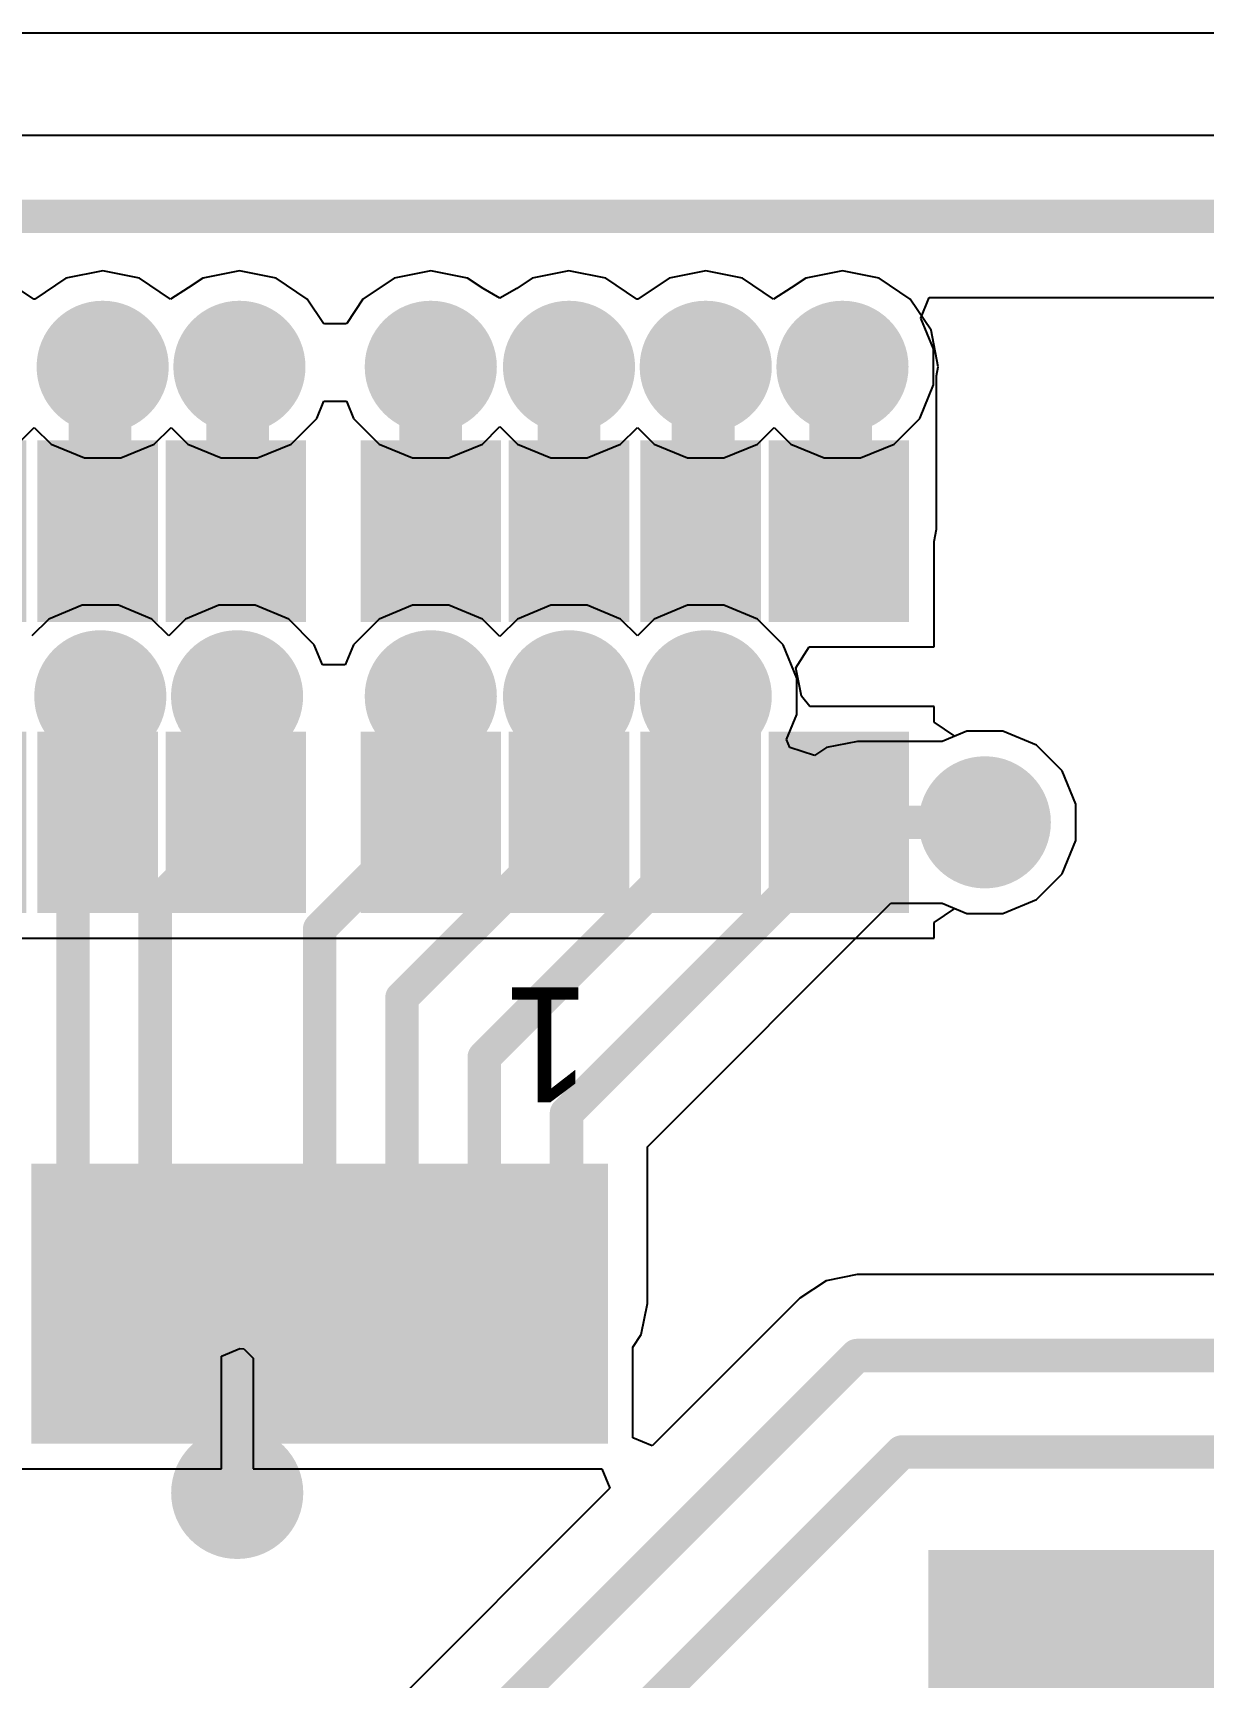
# Model space of a CAD drawing. Header units: millimetres. Extents: x 0 to 172, y 0 to 138.
# Drawn here: x 98.41 to 105.52, y 51.85 to 61.85 of the extents above; entities that cross this region are included whole.
import ezdxf

# ---------------------------------------------------------------- set-up
doc = ezdxf.new("R2010")
doc.units = ezdxf.units.MM
for name, color, linetype in [('BottomLayer', 5, 'Continuous'), ('BottomPaste', 16, 'Continuous'), ('BottomSolder', 6, 'Continuous'), ('TopLayer', 1, 'Continuous'), ('TopOverlay', 2, 'Continuous'), ('TopPaste', 8, 'Continuous'), ('TopSolder', 216, 'Continuous'), ('ViaHoleLayer', 16, 'Continuous')]:
    doc.layers.add(name, color=color, linetype=linetype)

# ---------------------------------------------------------------- blocks, each defined once
blk = doc.blocks.new('MM70_314B1_2_R300_33')
at = {"layer": 'TopLayer'}
for points in [[(-1.65000051, 2.50000008), (1.65000051, 2.50000008), (1.65000051, -2.50000008), (-1.65000051, -2.50000008)], [(3.80000002, -3.34999965), (4.099999420000001, -3.34999965), (4.099999420000001, -4.84999919), (3.80000002, -4.84999919)], [(4.29999902, -3.34999965), (4.599998419999999, -3.34999965), (4.599998419999999, -4.84999919), (4.29999902, -4.84999919)], [(4.800000559999999, -3.34999965), (5.09999996, -3.34999965), (5.09999996, -4.84999919), (4.800000559999999, -4.84999919)], [(5.29999956, -3.34999965), (5.59999896, -3.34999965), (5.59999896, -4.84999919), (5.29999956, -4.84999919)], [(5.8000011, -3.34999965), (6.100000499999999, -3.34999965), (6.100000499999999, -4.84999919), (5.8000011, -4.84999919)], [(6.300000099999999, -3.34999965), (6.599999499999999, -3.34999965), (6.599999499999999, -4.84999919), (6.300000099999999, -4.84999919)], [(6.7999991, -3.34999965), (7.099998499999999, -3.34999965), (7.099998499999999, -4.84999919), (6.7999991, -4.84999919)]]:
    blk.add_hatch(color=1, dxfattribs=at).paths.add_polyline_path(points)
at = {"layer": 'TopPaste'}
for points in [[(-1.65000051, 2.50000008), (1.65000051, 2.50000008), (1.65000051, -2.50000008), (-1.65000051, -2.50000008)], [(3.80000002, -3.34999965), (4.099999420000001, -3.34999965), (4.099999420000001, -4.84999919), (3.80000002, -4.84999919)], [(4.29999902, -3.34999965), (4.599998419999999, -3.34999965), (4.599998419999999, -4.84999919), (4.29999902, -4.84999919)], [(4.800000559999999, -3.34999965), (5.09999996, -3.34999965), (5.09999996, -4.84999919), (4.800000559999999, -4.84999919)], [(5.29999956, -3.34999965), (5.59999896, -3.34999965), (5.59999896, -4.84999919), (5.29999956, -4.84999919)], [(5.8000011, -3.34999965), (6.100000499999999, -3.34999965), (6.100000499999999, -4.84999919), (5.8000011, -4.84999919)], [(6.300000099999999, -3.34999965), (6.599999499999999, -3.34999965), (6.599999499999999, -4.84999919), (6.300000099999999, -4.84999919)], [(6.7999991, -3.34999965), (7.099998499999999, -3.34999965), (7.099998499999999, -4.84999919), (6.7999991, -4.84999919)]]:
    blk.add_hatch(color=8, dxfattribs=at).paths.add_polyline_path(points)
at = {"layer": 'TopSolder'}
for points in [[(-1.75160051, 2.60160008), (1.75160051, 2.60160008), (1.75160051, -2.60160008), (-1.75160051, -2.60160008)], [(3.69840002, -3.24839965), (4.201599419999999, -3.24839965), (4.201599419999999, -4.95159919), (3.69840002, -4.95159919)], [(4.19839902, -3.24839965), (4.70159842, -3.24839965), (4.70159842, -4.95159919), (4.19839902, -4.95159919)], [(4.698400560000001, -3.24839965), (5.20159996, -3.24839965), (5.20159996, -4.95159919), (4.698400560000001, -4.95159919)], [(5.198399559999999, -3.24839965), (5.701598959999999, -3.24839965), (5.701598959999999, -4.95159919), (5.198399559999999, -4.95159919)], [(5.6984011, -3.24839965), (6.2016005, -3.24839965), (6.2016005, -4.95159919), (5.6984011, -4.95159919)], [(6.1984001, -3.24839965), (6.701599499999999, -3.24839965), (6.701599499999999, -4.95159919), (6.1984001, -4.95159919)], [(6.6983991, -3.24839965), (7.201598499999999, -3.24839965), (7.201598499999999, -4.95159919), (6.6983991, -4.95159919)]]:
    blk.add_hatch(color=216, dxfattribs=at).paths.add_polyline_path(points)
at = {"layer": 'TopOverlay'}
blk.add_text('1', height=0.7000011399999999, dxfattribs=at).set_placement((3.8067996, -6.02299532))
blk = doc.blocks.new('YC164_JR_0722RL_B_131')
at = {"layer": 'BottomLayer'}
for points in [[(-0.45000037, 2.80500074), (0.45000037, 2.80500074), (0.45000037, 2.1549995), (-0.45000037, 2.1549995)], [(2.21999937, 2.1549995), (1.31999863, 2.1549995), (1.31999863, 2.80500074), (2.21999937, 2.80500074)], [(-0.45000037, 1.90499873), (0.45000037, 1.90499873), (0.45000037, 1.37499979), (-0.45000037, 1.37499979)], [(2.21999937, 1.37499979), (1.31999863, 1.37499979), (1.31999863, 1.90499873), (2.21999937, 1.90499873)], [(-0.45000037, 1.10500033), (0.45000037, 1.10500033), (0.45000037, 0.57500139), (-0.45000037, 0.57500139)], [(2.21999937, 0.57500139), (1.31999863, 0.57500139), (1.31999863, 1.10500033), (2.21999937, 1.10500033)], [(-0.45000037, 0.32500062), (0.45000037, 0.32500062), (0.45000037, -0.32500062), (-0.45000037, -0.32500062)], [(2.21999937, -0.32500062), (1.31999863, -0.32500062), (1.31999863, 0.32500062), (2.21999937, 0.32500062)]]:
    blk.add_hatch(color=5, dxfattribs=at).paths.add_polyline_path(points)
at = {"layer": 'BottomPaste'}
for points in [[(-0.45000037, 2.80500074), (0.45000037, 2.80500074), (0.45000037, 2.1549995), (-0.45000037, 2.1549995)], [(2.21999937, 2.1549995), (1.31999863, 2.1549995), (1.31999863, 2.80500074), (2.21999937, 2.80500074)], [(-0.45000037, 1.90499873), (0.45000037, 1.90499873), (0.45000037, 1.37499979), (-0.45000037, 1.37499979)], [(2.21999937, 1.37499979), (1.31999863, 1.37499979), (1.31999863, 1.90499873), (2.21999937, 1.90499873)], [(-0.45000037, 1.10500033), (0.45000037, 1.10500033), (0.45000037, 0.57500139), (-0.45000037, 0.57500139)], [(2.21999937, 0.57500139), (1.31999863, 0.57500139), (1.31999863, 1.10500033), (2.21999937, 1.10500033)], [(-0.45000037, 0.32500062), (0.45000037, 0.32500062), (0.45000037, -0.32500062), (-0.45000037, -0.32500062)], [(2.21999937, -0.32500062), (1.31999863, -0.32500062), (1.31999863, 0.32500062), (2.21999937, 0.32500062)]]:
    blk.add_hatch(color=16, dxfattribs=at).paths.add_polyline_path(points)
at = {"layer": 'BottomSolder'}
for points in [[(-0.55160037, 2.90660074), (0.55160037, 2.90660074), (0.55160037, 2.0533995), (-0.55160037, 2.0533995)], [(2.32159937, 2.0533995), (1.21839863, 2.0533995), (1.21839863, 2.90660074), (2.32159937, 2.90660074)], [(-0.55160037, 2.00659873), (0.55160037, 2.00659873), (0.55160037, 1.27339979), (-0.55160037, 1.27339979)], [(2.32159937, 1.27339979), (1.21839863, 1.27339979), (1.21839863, 2.00659873), (2.32159937, 2.00659873)], [(-0.55160037, 1.20660033), (0.55160037, 1.20660033), (0.55160037, 0.47340139), (-0.55160037, 0.47340139)], [(2.32159937, 0.4734013899999999), (1.21839863, 0.4734013900000001), (1.21839863, 1.20660033), (2.32159937, 1.20660033)], [(-0.55160037, 0.4266006199999999), (0.55160037, 0.4266006199999999), (0.55160037, -0.4266006199999999), (-0.55160037, -0.4266006199999999)], [(2.32159937, -0.42660062), (1.21839863, -0.4266006199999999), (1.21839863, 0.42660062), (2.32159937, 0.4266006199999999)]]:
    blk.add_hatch(color=6, dxfattribs=at).paths.add_polyline_path(points)
blk = doc.blocks.new('YC164_JR_0722RL_B_132')
at = {"layer": 'BottomLayer'}
for points in [[(-0.45000037, 2.80500074), (0.45000037, 2.80500074), (0.45000037, 2.1549995), (-0.45000037, 2.1549995)], [(2.21999937, 2.1549995), (1.31999863, 2.1549995), (1.31999863, 2.80500074), (2.21999937, 2.80500074)], [(-0.45000037, 1.90499873), (0.45000037, 1.90499873), (0.45000037, 1.37499979), (-0.45000037, 1.37499979)], [(2.21999937, 1.37499979), (1.31999863, 1.37499979), (1.31999863, 1.90499873), (2.21999937, 1.90499873)], [(-0.45000037, 1.10500033), (0.45000037, 1.10500033), (0.45000037, 0.57500139), (-0.45000037, 0.57500139)], [(2.21999937, 0.57500139), (1.31999863, 0.57500139), (1.31999863, 1.10500033), (2.21999937, 1.10500033)], [(-0.45000037, 0.32500062), (0.45000037, 0.32500062), (0.45000037, -0.32500062), (-0.45000037, -0.32500062)], [(2.21999937, -0.32500062), (1.31999863, -0.32500062), (1.31999863, 0.32500062), (2.21999937, 0.32500062)]]:
    blk.add_hatch(color=5, dxfattribs=at).paths.add_polyline_path(points)
at = {"layer": 'BottomPaste'}
for points in [[(-0.45000037, 2.80500074), (0.45000037, 2.80500074), (0.45000037, 2.1549995), (-0.45000037, 2.1549995)], [(2.21999937, 2.1549995), (1.31999863, 2.1549995), (1.31999863, 2.80500074), (2.21999937, 2.80500074)], [(-0.45000037, 1.90499873), (0.45000037, 1.90499873), (0.45000037, 1.37499979), (-0.45000037, 1.37499979)], [(2.21999937, 1.37499979), (1.31999863, 1.37499979), (1.31999863, 1.90499873), (2.21999937, 1.90499873)], [(-0.45000037, 1.10500033), (0.45000037, 1.10500033), (0.45000037, 0.57500139), (-0.45000037, 0.57500139)], [(2.21999937, 0.57500139), (1.31999863, 0.57500139), (1.31999863, 1.10500033), (2.21999937, 1.10500033)], [(-0.45000037, 0.32500062), (0.45000037, 0.32500062), (0.45000037, -0.32500062), (-0.45000037, -0.32500062)], [(2.21999937, -0.32500062), (1.31999863, -0.32500062), (1.31999863, 0.32500062), (2.21999937, 0.32500062)]]:
    blk.add_hatch(color=16, dxfattribs=at).paths.add_polyline_path(points)
at = {"layer": 'BottomSolder'}
for points in [[(-0.55160037, 2.90660074), (0.55160037, 2.90660074), (0.55160037, 2.0533995), (-0.55160037, 2.0533995)], [(2.32159937, 2.0533995), (1.21839863, 2.0533995), (1.21839863, 2.90660074), (2.32159937, 2.90660074)], [(-0.55160037, 2.00659873), (0.55160037, 2.00659873), (0.55160037, 1.27339979), (-0.55160037, 1.27339979)], [(2.32159937, 1.27339979), (1.21839863, 1.27339979), (1.21839863, 2.00659873), (2.32159937, 2.00659873)], [(-0.55160037, 1.20660033), (0.55160037, 1.20660033), (0.55160037, 0.47340139), (-0.55160037, 0.47340139)], [(2.32159937, 0.4734013899999999), (1.21839863, 0.4734013900000001), (1.21839863, 1.20660033), (2.32159937, 1.20660033)], [(-0.55160037, 0.4266006199999999), (0.55160037, 0.4266006199999999), (0.55160037, -0.4266006199999999), (-0.55160037, -0.4266006199999999)], [(2.32159937, -0.42660062), (1.21839863, -0.4266006199999999), (1.21839863, 0.42660062), (2.32159937, 0.4266006199999999)]]:
    blk.add_hatch(color=6, dxfattribs=at).paths.add_polyline_path(points)

msp = doc.modelspace()

# ---------------------------------------------------------------- hatches: boundary and pattern name
at = {"layer": 'BottomLayer'}
h = msp.add_hatch(color=5, dxfattribs=at)
edge = h.paths.add_edge_path()
edge.add_arc((98.82939848, 59.81699999999999), 0.2999994, 0, 360)
h = msp.add_hatch(color=5, dxfattribs=at)
edge = h.paths.add_edge_path()
edge.add_arc((99.66039758, 59.81699999999999), 0.2999994, 0, 360)
h = msp.add_hatch(color=5, dxfattribs=at)
edge = h.paths.add_edge_path()
edge.add_arc((100.82360074, 59.81699999999999), 0.2999994, 0, 360)
h = msp.add_hatch(color=5, dxfattribs=at)
edge = h.paths.add_edge_path()
edge.add_arc((101.6636016, 59.81699999999999), 0.2999994, 0, 360)
h = msp.add_hatch(color=5, dxfattribs=at)
edge = h.paths.add_edge_path()
edge.add_arc((102.4946007, 59.81699999999999), 0.2999994, 0, 360)
h = msp.add_hatch(color=5, dxfattribs=at)
edge = h.paths.add_edge_path()
edge.add_arc((103.3255998, 59.81699999999999), 0.2999994, 0, 360)
h = msp.add_hatch(color=5, dxfattribs=at)
edge = h.paths.add_edge_path()
edge.add_arc((98.8151313, 57.81439796), 0.2999994, 0, 360)
h = msp.add_hatch(color=5, dxfattribs=at)
edge = h.paths.add_edge_path()
edge.add_arc((99.64613039999999, 57.81439796), 0.2999994, 0, 360)
h = msp.add_hatch(color=5, dxfattribs=at)
edge = h.paths.add_edge_path()
edge.add_arc((100.82360074, 57.81439796), 0.2999994, 0, 360)
h = msp.add_hatch(color=5, dxfattribs=at)
edge = h.paths.add_edge_path()
edge.add_arc((101.6636016, 57.81439796), 0.2999994, 0, 360)
h = msp.add_hatch(color=5, dxfattribs=at)
edge = h.paths.add_edge_path()
edge.add_arc((102.4946007, 57.81439796), 0.2999994, 0, 360)
h = msp.add_hatch(color=5, dxfattribs=at)
edge = h.paths.add_edge_path()
edge.add_arc((104.1908, 57.04839999999999), 0.2999994, 0, 360)
h = msp.add_hatch(color=5, dxfattribs=at)
edge = h.paths.add_edge_path()
edge.add_arc((99.6471083, 52.97274648), 0.2999994, 0, 360)
at = {"layer": 'BottomSolder'}
h = msp.add_hatch(color=6, dxfattribs=at)
edge = h.paths.add_edge_path()
edge.add_arc((98.82939848, 59.81699999999999), 0.4015993999999999, 0, 360)
h = msp.add_hatch(color=6, dxfattribs=at)
edge = h.paths.add_edge_path()
edge.add_arc((99.66039758, 59.81699999999999), 0.4015993999999999, 0, 360)
h = msp.add_hatch(color=6, dxfattribs=at)
edge = h.paths.add_edge_path()
edge.add_arc((100.82360074, 59.81699999999999), 0.4015993999999999, 0, 360)
h = msp.add_hatch(color=6, dxfattribs=at)
edge = h.paths.add_edge_path()
edge.add_arc((101.6636016, 59.81699999999999), 0.4015993999999999, 0, 360)
h = msp.add_hatch(color=6, dxfattribs=at)
edge = h.paths.add_edge_path()
edge.add_arc((102.4946007, 59.81699999999999), 0.4015993999999999, 0, 360)
h = msp.add_hatch(color=6, dxfattribs=at)
edge = h.paths.add_edge_path()
edge.add_arc((103.3255998, 59.81699999999999), 0.4015993999999999, 0, 360)
h = msp.add_hatch(color=6, dxfattribs=at)
edge = h.paths.add_edge_path()
edge.add_arc((98.8151313, 57.81439796), 0.4015993999999999, 0, 360)
h = msp.add_hatch(color=6, dxfattribs=at)
edge = h.paths.add_edge_path()
edge.add_arc((99.64613039999999, 57.81439796), 0.4015993999999999, 0, 360)
h = msp.add_hatch(color=6, dxfattribs=at)
edge = h.paths.add_edge_path()
edge.add_arc((100.82360074, 57.81439796), 0.4015993999999999, 0, 360)
h = msp.add_hatch(color=6, dxfattribs=at)
edge = h.paths.add_edge_path()
edge.add_arc((101.6636016, 57.81439796), 0.4015993999999999, 0, 360)
h = msp.add_hatch(color=6, dxfattribs=at)
edge = h.paths.add_edge_path()
edge.add_arc((102.4946007, 57.81439796), 0.4015993999999999, 0, 360)
h = msp.add_hatch(color=6, dxfattribs=at)
edge = h.paths.add_edge_path()
edge.add_arc((104.1908, 57.04839999999999), 0.4015993999999999, 0, 360)
h = msp.add_hatch(color=6, dxfattribs=at)
edge = h.paths.add_edge_path()
edge.add_arc((99.6471083, 52.97274648), 0.4015993999999999, 0, 360)
at = {"layer": 'TopLayer'}
h = msp.add_hatch(color=1, dxfattribs=at)
edge = h.paths.add_edge_path()
edge.add_arc((98.82939848, 59.81699999999999), 0.2999994, 0, 360)
h = msp.add_hatch(color=1, dxfattribs=at)
edge = h.paths.add_edge_path()
edge.add_arc((99.66039758, 59.81699999999999), 0.2999994, 0, 360)
h = msp.add_hatch(color=1, dxfattribs=at)
edge = h.paths.add_edge_path()
edge.add_arc((100.82360074, 59.81699999999999), 0.2999994, 0, 360)
h = msp.add_hatch(color=1, dxfattribs=at)
edge = h.paths.add_edge_path()
edge.add_arc((101.6636016, 59.81699999999999), 0.2999994, 0, 360)
h = msp.add_hatch(color=1, dxfattribs=at)
edge = h.paths.add_edge_path()
edge.add_arc((102.4946007, 59.81699999999999), 0.2999994, 0, 360)
h = msp.add_hatch(color=1, dxfattribs=at)
edge = h.paths.add_edge_path()
edge.add_arc((103.3255998, 59.81699999999999), 0.2999994, 0, 360)
h = msp.add_hatch(color=1, dxfattribs=at)
edge = h.paths.add_edge_path()
edge.add_arc((98.8151313, 57.81439796), 0.2999994, 0, 360)
h = msp.add_hatch(color=1, dxfattribs=at)
edge = h.paths.add_edge_path()
edge.add_arc((99.64613039999999, 57.81439796), 0.2999994, 0, 360)
h = msp.add_hatch(color=1, dxfattribs=at)
edge = h.paths.add_edge_path()
edge.add_arc((100.82360074, 57.81439796), 0.2999994, 0, 360)
h = msp.add_hatch(color=1, dxfattribs=at)
edge = h.paths.add_edge_path()
edge.add_arc((101.6636016, 57.81439796), 0.2999994, 0, 360)
h = msp.add_hatch(color=1, dxfattribs=at)
edge = h.paths.add_edge_path()
edge.add_arc((102.4946007, 57.81439796), 0.2999994, 0, 360)
h = msp.add_hatch(color=1, dxfattribs=at)
edge = h.paths.add_edge_path()
edge.add_arc((104.1908, 57.04839999999999), 0.2999994, 0, 360)
h = msp.add_hatch(color=1, dxfattribs=at)
edge = h.paths.add_edge_path()
edge.add_arc((99.6471083, 52.97274648), 0.2999994, 0, 360)
at = {"layer": 'TopSolder'}
h = msp.add_hatch(color=216, dxfattribs=at)
edge = h.paths.add_edge_path()
edge.add_arc((98.82939848, 59.81699999999999), 0.4015993999999999, 0, 360)
h = msp.add_hatch(color=216, dxfattribs=at)
edge = h.paths.add_edge_path()
edge.add_arc((99.66039758, 59.81699999999999), 0.4015993999999999, 0, 360)
h = msp.add_hatch(color=216, dxfattribs=at)
edge = h.paths.add_edge_path()
edge.add_arc((100.82360074, 59.81699999999999), 0.4015993999999999, 0, 360)
h = msp.add_hatch(color=216, dxfattribs=at)
edge = h.paths.add_edge_path()
edge.add_arc((101.6636016, 59.81699999999999), 0.4015993999999999, 0, 360)
h = msp.add_hatch(color=216, dxfattribs=at)
edge = h.paths.add_edge_path()
edge.add_arc((102.4946007, 59.81699999999999), 0.4015993999999999, 0, 360)
h = msp.add_hatch(color=216, dxfattribs=at)
edge = h.paths.add_edge_path()
edge.add_arc((103.3255998, 59.81699999999999), 0.4015993999999999, 0, 360)
h = msp.add_hatch(color=216, dxfattribs=at)
edge = h.paths.add_edge_path()
edge.add_arc((98.8151313, 57.81439796), 0.4015993999999999, 0, 360)
h = msp.add_hatch(color=216, dxfattribs=at)
edge = h.paths.add_edge_path()
edge.add_arc((99.64613039999999, 57.81439796), 0.4015993999999999, 0, 360)
h = msp.add_hatch(color=216, dxfattribs=at)
edge = h.paths.add_edge_path()
edge.add_arc((100.82360074, 57.81439796), 0.4015993999999999, 0, 360)
h = msp.add_hatch(color=216, dxfattribs=at)
edge = h.paths.add_edge_path()
edge.add_arc((101.6636016, 57.81439796), 0.4015993999999999, 0, 360)
h = msp.add_hatch(color=216, dxfattribs=at)
edge = h.paths.add_edge_path()
edge.add_arc((102.4946007, 57.81439796), 0.4015993999999999, 0, 360)
h = msp.add_hatch(color=216, dxfattribs=at)
edge = h.paths.add_edge_path()
edge.add_arc((104.1908, 57.04839999999999), 0.4015993999999999, 0, 360)
h = msp.add_hatch(color=216, dxfattribs=at)
edge = h.paths.add_edge_path()
edge.add_arc((99.6471083, 52.97274648), 0.4015993999999999, 0, 360)
at = {"layer": 'ViaHoleLayer'}
h = msp.add_hatch(color=16, dxfattribs=at)
edge = h.paths.add_edge_path()
edge.add_arc((98.82939848, 59.81699999999999), 0.1499997, 0, 360)
h = msp.add_hatch(color=16, dxfattribs=at)
edge = h.paths.add_edge_path()
edge.add_arc((99.66039758, 59.81699999999999), 0.1499997, 0, 360)
h = msp.add_hatch(color=16, dxfattribs=at)
edge = h.paths.add_edge_path()
edge.add_arc((100.82360074, 59.81699999999999), 0.1499997, 0, 360)
h = msp.add_hatch(color=16, dxfattribs=at)
edge = h.paths.add_edge_path()
edge.add_arc((101.6636016, 59.81699999999999), 0.1499997, 0, 360)
h = msp.add_hatch(color=16, dxfattribs=at)
edge = h.paths.add_edge_path()
edge.add_arc((102.4946007, 59.81699999999999), 0.1499997, 0, 360)
h = msp.add_hatch(color=16, dxfattribs=at)
edge = h.paths.add_edge_path()
edge.add_arc((103.3255998, 59.81699999999999), 0.1499997, 0, 360)
h = msp.add_hatch(color=16, dxfattribs=at)
edge = h.paths.add_edge_path()
edge.add_arc((98.8151313, 57.81439796), 0.1499997, 0, 360)
h = msp.add_hatch(color=16, dxfattribs=at)
edge = h.paths.add_edge_path()
edge.add_arc((99.64613039999999, 57.81439796), 0.1499997, 0, 360)
h = msp.add_hatch(color=16, dxfattribs=at)
edge = h.paths.add_edge_path()
edge.add_arc((100.82360074, 57.81439796), 0.1499997, 0, 360)
h = msp.add_hatch(color=16, dxfattribs=at)
edge = h.paths.add_edge_path()
edge.add_arc((101.6636016, 57.81439796), 0.1499997, 0, 360)
h = msp.add_hatch(color=16, dxfattribs=at)
edge = h.paths.add_edge_path()
edge.add_arc((102.4946007, 57.81439796), 0.1499997, 0, 360)
h = msp.add_hatch(color=16, dxfattribs=at)
edge = h.paths.add_edge_path()
edge.add_arc((104.1908, 57.04839999999999), 0.1499997, 0, 360)
h = msp.add_hatch(color=16, dxfattribs=at)
edge = h.paths.add_edge_path()
edge.add_arc((99.6471083, 52.97274648), 0.1499997, 0, 360)

# ---------------------------------------------------------------- linework, layer by layer
at = {"layer": 'BottomLayer'}
for p, q in [((98.82939848, 60.39969632), (98.60641188, 60.35534029999999)), ((99.05238508, 60.35534029999999), (98.82939848, 60.39969632)), ((99.66039758, 60.39969632), (99.43741098, 60.35534029999999)), ((99.88338418, 60.35534029999999), (99.66039758, 60.39969632)), ((100.82360074, 60.39969632), (100.6006116, 60.35534029999999)), ((101.04658988, 60.35534029999999), (100.82360074, 60.39969632)), ((101.6636016, 60.39969632), (101.44061246, 60.35534029999999)), ((101.88659074, 60.35534029999999), (101.6636016, 60.39969632)), ((102.4946007, 60.39969632), (102.2716141, 60.35534029999999)), ((102.7175873, 60.35534029999999), (102.4946007, 60.39969632)), ((103.3255998, 60.39969632), (103.1026132, 60.35534029999999)), ((103.5485864, 60.35534029999999), (103.3255998, 60.39969632)), ((98.41042547999999, 60.22903118), (98.22138851999999, 60.35534029999999)), ((98.60641188, 60.35534029999999), (98.41736983999999, 60.22902864)), ((99.24142458, 60.22903118), (99.05238508, 60.35534029999999)), ((99.34916883999999, 60.29637927999999), (99.24142458, 60.22903118)), ((99.43741098, 60.35534029999999), (99.34916883999999, 60.29637927999999)), ((100.07242622, 60.22902864), (99.88338418, 60.35534029999999)), ((100.6006116, 60.35534029999999), (100.4115721, 60.22902864)), ((101.14105502, 60.29222129999999), (101.04658988, 60.35534029999999)), ((101.2435999, 60.23358793999999), (101.14105502, 60.29222129999999)), ((101.34614732, 60.29222129999999), (101.2435999, 60.23358793999999)), ((101.44061246, 60.35534029999999), (101.34614732, 60.29222129999999)), ((102.0756277, 60.22903118), (101.88659074, 60.35534029999999)), ((102.2716141, 60.35534029999999), (102.08257206, 60.22902864)), ((102.9066268, 60.22903118), (102.7175873, 60.35534029999999)), ((103.01437106, 60.29637927999999), (102.9066268, 60.22903118)), ((103.1026132, 60.35534029999999), (103.01437106, 60.29637927999999)), ((103.73762844, 60.22902864), (103.5485864, 60.35534029999999)), ((98.41674754, 60.22840633999999), (98.41042547999999, 60.22903118)), ((98.41736983999999, 60.22902864), (98.41674754, 60.22840633999999)), ((100.1714405, 60.08083995999999), (100.07242622, 60.22902864)), ((100.4115721, 60.22902864), (100.31255528, 60.08083995999999)), ((102.08194976, 60.22840633999999), (102.0756277, 60.22903118)), ((102.08257206, 60.22902864), (102.08194976, 60.22840633999999)), ((103.8639401, 60.0399866), (103.73762844, 60.22902864)), ((100.17887508, 60.07817296), (100.1714405, 60.08083995999999)), ((100.30512578, 60.07817296), (100.17887508, 60.07817296)), ((100.31255528, 60.08083995999999), (100.30512578, 60.07817296)), ((103.90829612, 59.81699999999999), (103.8639401, 60.0399866)), ((103.89729538, 59.76169657999999), (103.90829612, 59.81699999999999)), ((103.89729538, 58.8293972), (103.89729538, 59.76169657999999)), ((103.88260148, 58.75552384), (103.89729538, 58.8293972)), ((103.88260148, 58.1143999), (103.88260148, 58.75552384)), ((103.0428851, 57.98739736), (103.12259792, 58.1143999)), ((103.12259792, 58.1143999), (103.88260148, 58.1143999)), ((103.07729702, 57.8144005), (103.0428851, 57.98739736)), ((103.1281783, 57.7523991), (103.07729702, 57.8144005)), ((103.88260148, 57.7523991), (103.1281783, 57.7523991)), ((103.88260148, 57.65785013999999), (103.88260148, 57.7523991)), ((104.00960402, 57.57299128), (103.88260148, 57.65785013999999)), ((104.0806021, 57.6023994), (104.00960402, 57.57299128)), ((104.3009979, 57.6023994), (104.0806021, 57.6023994)), ((104.50461446, 57.5180587), (104.3009979, 57.6023994)), ((104.6604587, 57.36221446), (104.50461446, 57.5180587)), ((104.7447994, 57.15859789999999), (104.6604587, 57.36221446)), ((104.7447994, 56.93820210000001), (104.7447994, 57.15859789999999)), ((104.6604587, 56.73458554), (104.7447994, 56.93820210000001)), ((104.50461446, 56.5787413), (104.6604587, 56.73458554)), ((104.3009979, 56.4944006), (104.50461446, 56.5787413)), ((103.88260148, 56.43894986), (104.00960402, 56.52380872)), ((104.00960402, 56.52380872), (104.0806021, 56.4944006)), ((104.0806021, 56.4944006), (104.3009979, 56.4944006)), ((103.88260148, 56.3444009), (103.88260148, 56.43894986)), ((96.57939789999999, 56.3444009), (100.11760012, 56.3444009)), ((100.11760012, 56.3444009), (100.21739418, 56.34439835999999)), ((100.21739418, 56.34439835999999), (100.21739418, 56.34439582)), ((100.21739418, 56.34439582), (100.2446052, 56.34439582)), ((100.2446052, 56.34439582), (100.2446052, 56.3444009)), ((100.2446052, 56.3444009), (103.88260148, 56.3444009))]:
    msp.add_line(p, q, dxfattribs=at)
for points, const_width in [([(98.81389685999999, 59.80149838), (98.82939848, 59.81699999999999)], 0.3809999999999999), ([(98.81389685999999, 58.83389808), (98.81389685999999, 59.80149838)], 0.3809999999999999), ([(99.64939684, 59.80599926), (99.66039758, 59.81699999999999)], 0.3809999999999999), ([(99.64939684, 58.8293972), (99.64939684, 59.80599926)], 0.3809999999999999), ([(100.82360074, 58.818399), (100.82360074, 59.81699999999999)], 0.3809999999999999), ([(101.6636016, 58.818399), (101.6636016, 59.81699999999999)], 0.3809999999999999), ([(102.47909908, 59.80149838), (102.4946007, 59.81699999999999)], 0.3809999999999999), ([(102.47909908, 58.83389808), (102.47909908, 59.80149838)], 0.3809999999999999), ([(103.31459906, 59.80599926), (103.3255998, 59.81699999999999)], 0.3809999999999999), ([(103.31459906, 58.8293972), (103.31459906, 59.80599926)], 0.3809999999999999), ([(98.79839778, 58.818399), (98.81389685999999, 58.83389808)], 0.3809999999999999), ([(99.63839863999999, 58.818399), (99.64939684, 58.8293972)], 0.3809999999999999), ([(102.4636, 58.818399), (102.47909908, 58.83389808)], 0.3809999999999999), ([(103.30360086, 58.818399), (103.31459906, 58.8293972)], 0.3809999999999999), ([(98.80676454, 57.8060312), (98.8151313, 57.81439796)], 0.3809999999999999), ([(99.64226452, 57.81053208), (99.64613039999999, 57.81439796)], 0.3809999999999999), ([(102.47909908, 57.79889633999999), (102.4946007, 57.81439796)], 0.3809999999999999), ([(98.80676454, 57.05676676), (98.80676454, 57.8060312)], 0.2032), ([(99.64226452, 57.05226588), (99.64226452, 57.81053208)], 0.2032), ([(100.82360074, 57.04839999999999), (100.82360074, 57.81439796)], 0.2032), ([(101.6636016, 57.04839999999999), (101.6636016, 57.81439796)], 0.2032), ([(102.47909908, 57.06389908), (102.47909908, 57.79889633999999)], 0.2032), ([(98.79839778, 57.04839999999999), (98.80676454, 57.05676676)], 0.3809999999999999), ([(99.63839863999999, 57.04839999999999), (99.64226452, 57.05226588)], 0.3809999999999999), ([(102.4636, 57.04839999999999), (102.47909908, 57.06389908)], 0.3809999999999999), ([(103.30360086, 57.04839999999999), (104.1908, 57.04839999999999)], 0.2032)]:
    msp.add_lwpolyline(points, dxfattribs=dict(at, const_width=const_width))
for points, const_width in [([(98.71864685999999, 59.80149838, 1), (98.90914685999999, 59.80149838, 1)], 0.1905), ([(98.71864685999999, 59.80149838, 1), (98.90914685999999, 59.80149838, 1)], 0.1905), ([(98.73414848, 59.81699999999999, 1), (98.92464847999999, 59.81699999999999, 1)], 0.1905), ([(99.55414683999999, 59.80599926, 1), (99.74464684, 59.80599926, 1)], 0.1905), ([(99.55414683999999, 59.80599926, 1), (99.74464684, 59.80599926, 1)], 0.1905), ([(99.56514757999999, 59.81699999999999, 1), (99.75564758, 59.81699999999999, 1)], 0.1905), ([(100.72835074, 59.81699999999999, 1), (100.91885074, 59.81699999999999, 1)], 0.1905), ([(101.5683516, 59.81699999999999, 1), (101.7588516, 59.81699999999999, 1)], 0.1905), ([(102.38384908, 59.80149838, 1), (102.57434908, 59.80149838, 1)], 0.1905), ([(102.38384908, 59.80149838, 1), (102.57434908, 59.80149838, 1)], 0.1905), ([(102.3993507, 59.81699999999999, 1), (102.5898507, 59.81699999999999, 1)], 0.1905), ([(103.21934906, 59.80599926, 1), (103.40984906, 59.80599926, 1)], 0.1905), ([(103.21934906, 59.80599926, 1), (103.40984906, 59.80599926, 1)], 0.1905), ([(103.2303498, 59.81699999999999, 1), (103.4208498, 59.81699999999999, 1)], 0.1905), ([(98.70314778, 58.818399, 1), (98.89364778, 58.818399, 1)], 0.1905), ([(98.71864685999999, 58.83389808, 1), (98.90914685999999, 58.83389808, 1)], 0.1905), ([(98.71864685999999, 58.83389808, 1), (98.90914685999999, 58.83389808, 1)], 0.1905), ([(99.54314864, 58.818399, 1), (99.73364864, 58.818399, 1)], 0.1905), ([(99.55414683999999, 58.8293972, 1), (99.74464684, 58.8293972, 1)], 0.1905), ([(99.55414683999999, 58.8293972, 1), (99.74464684, 58.8293972, 1)], 0.1905), ([(100.72835074, 58.818399, 1), (100.91885074, 58.818399, 1)], 0.1905), ([(101.5683516, 58.818399, 1), (101.7588516, 58.818399, 1)], 0.1905), ([(102.36835, 58.818399, 1), (102.55885, 58.818399, 1)], 0.1905), ([(102.38384908, 58.83389808, 1), (102.57434908, 58.83389808, 1)], 0.1905), ([(102.38384908, 58.83389808, 1), (102.57434908, 58.83389808, 1)], 0.1905), ([(103.20835086, 58.818399, 1), (103.39885086, 58.818399, 1)], 0.1905), ([(103.21934906, 58.8293972, 1), (103.40984906, 58.8293972, 1)], 0.1905), ([(103.21934906, 58.8293972, 1), (103.40984906, 58.8293972, 1)], 0.1905), ([(98.71151454, 57.8060312, 1), (98.90201454, 57.8060312, 1)], 0.1905), ([(98.7198813, 57.81439796, 1), (98.9103813, 57.81439796, 1)], 0.1905), ([(99.54701451999999, 57.81053208, 1), (99.73751451999999, 57.81053208, 1)], 0.1905), ([(99.5508804, 57.81439796, 1), (99.7413804, 57.81439796, 1)], 0.1905), ([(102.38384908, 57.79889633999999, 1), (102.57434908, 57.79889633999999, 1)], 0.1905), ([(102.3993507, 57.81439796, 1), (102.5898507, 57.81439796, 1)], 0.1905), ([(98.75596454, 57.8060312, 1), (98.85756454, 57.8060312, 1)], 0.1016), ([(99.59146452, 57.81053208, 1), (99.69306452, 57.81053208, 1)], 0.1016), ([(100.77280074, 57.81439796, 1), (100.87440074, 57.81439796, 1)], 0.1016), ([(101.6128016, 57.81439796, 1), (101.7144016, 57.81439796, 1)], 0.1016), ([(102.42829908, 57.79889633999999, 1), (102.52989908, 57.79889633999999, 1)], 0.1016), ([(98.70314778, 57.04839999999999, 1), (98.89364778, 57.04839999999999, 1)], 0.1905), ([(98.71151454, 57.05676676, 1), (98.90201454, 57.05676676, 1)], 0.1905), ([(99.54314864, 57.04839999999999, 1), (99.73364864, 57.04839999999999, 1)], 0.1905), ([(99.54701451999999, 57.05226588, 1), (99.73751451999999, 57.05226588, 1)], 0.1905), ([(102.36835, 57.04839999999999, 1), (102.55885, 57.04839999999999, 1)], 0.1905), ([(102.38384908, 57.06389908, 1), (102.57434908, 57.06389908, 1)], 0.1905), ([(102.42829908, 57.06389908, 1), (102.52989908, 57.06389908, 1)], 0.1016), ([(98.75596454, 57.05676676, 1), (98.85756454, 57.05676676, 1)], 0.1016), ([(99.59146452, 57.05226588, 1), (99.69306452, 57.05226588, 1)], 0.1016), ([(100.77280074, 57.04839999999999, 1), (100.87440074, 57.04839999999999, 1)], 0.1016), ([(101.6128016, 57.04839999999999, 1), (101.7144016, 57.04839999999999, 1)], 0.1016), ([(103.25280086, 57.04839999999999, 1), (103.35440086, 57.04839999999999, 1)], 0.1016), ([(104.14, 57.04839999999999, 1), (104.2416, 57.04839999999999, 1)], 0.1016)]:
    msp.add_lwpolyline(points, format="xyb", close=True, dxfattribs=dict(at, const_width=const_width))
at = {"layer": 'TopLayer'}
for p, q in [((91.10747336, 61.84665303999999), (114.93732664, 61.84665303999999)), ((113.75836024, 61.22345387999999), (91.02886543999999, 61.22345387999999)), ((103.80290898, 60.11234611999999), (103.8526625, 60.23934612)), ((103.8526625, 60.23934612), (113.55454556, 60.23934612)), ((103.8795992, 59.92719789999999), (103.80290898, 60.11234611999999)), ((103.8795992, 59.7068021), (103.8795992, 59.92719789999999)), ((103.7952585, 59.50318554), (103.8795992, 59.7068021)), ((100.13005628, 59.50318554), (100.17326676, 59.60750588)), ((100.17326676, 59.60750588), (100.31073156, 59.60750588)), ((100.31073156, 59.60750588), (100.35394204, 59.50318554)), ((99.97421204, 59.3473413), (100.13005628, 59.50318554)), ((100.35394204, 59.50318554), (100.50978628, 59.3473413)), ((103.63941426, 59.3473413), (103.7952585, 59.50318554)), ((98.31221384, 59.3473413), (98.4139002, 59.44902511999999)), ((98.4139002, 59.44902511999999), (98.51558401999999, 59.3473413)), ((99.14321293999998, 59.3473413), (99.24489676, 59.44902511999999)), ((99.24489676, 59.44902511999999), (99.34658311999999, 59.3473413)), ((101.1374152, 59.3473413), (101.24360244, 59.453526)), ((101.24360244, 59.453526), (101.34978714, 59.3473413)), ((101.97741606, 59.3473413), (102.07909988, 59.44902511999999)), ((102.07909988, 59.44902511999999), (102.18078624, 59.3473413)), ((102.80841516, 59.3473413), (102.91010152, 59.44902511999999)), ((102.91010152, 59.44902511999999), (103.01178534, 59.3473413)), ((98.51558401999999, 59.3473413), (98.71920057999999, 59.2630006)), ((98.71920057999999, 59.2630006), (98.93959638, 59.2630006)), ((98.93959638, 59.2630006), (99.14321293999998, 59.3473413)), ((99.34658311999999, 59.3473413), (99.55019968, 59.2630006)), ((99.55019968, 59.2630006), (99.77059547999998, 59.2630006)), ((99.77059547999998, 59.2630006), (99.97421204, 59.3473413)), ((100.50978628, 59.3473413), (100.71340284, 59.2630006)), ((100.71340284, 59.2630006), (100.93379864, 59.2630006)), ((100.93379864, 59.2630006), (101.1374152, 59.3473413)), ((101.34978714, 59.3473413), (101.5534037, 59.2630006)), ((101.5534037, 59.2630006), (101.7737995, 59.2630006)), ((101.7737995, 59.2630006), (101.97741606, 59.3473413)), ((102.18078624, 59.3473413), (102.3844028, 59.2630006)), ((102.3844028, 59.2630006), (102.6047986, 59.2630006)), ((102.6047986, 59.2630006), (102.80841516, 59.3473413)), ((103.01178534, 59.3473413), (103.2154019, 59.2630006)), ((103.2154019, 59.2630006), (103.4357977, 59.2630006)), ((103.4357977, 59.2630006), (103.63941426, 59.3473413)), ((98.70493339999999, 58.36839735999999), (98.50131684, 58.28405666)), ((98.9253292, 58.36839735999999), (98.70493339999999, 58.36839735999999)), ((99.12894576, 58.28405666), (98.9253292, 58.36839735999999)), ((99.5359325, 58.36839735999999), (99.33231593999999, 58.28405666)), ((99.75632829999999, 58.36839735999999), (99.5359325, 58.36839735999999)), ((99.95994486, 58.28405666), (99.75632829999999, 58.36839735999999)), ((100.71340284, 58.36839735999999), (100.50978628, 58.28405666)), ((100.93379864, 58.36839735999999), (100.71340284, 58.36839735999999)), ((101.1374152, 58.28405666), (100.93379864, 58.36839735999999)), ((101.5534037, 58.36839735999999), (101.34978714, 58.28405666)), ((101.7737995, 58.36839735999999), (101.5534037, 58.36839735999999)), ((101.97741606, 58.28405666), (101.7737995, 58.36839735999999)), ((102.3844028, 58.36839735999999), (102.18078624, 58.28405666)), ((102.6047986, 58.36839735999999), (102.3844028, 58.36839735999999)), ((102.80841516, 58.28405666), (102.6047986, 58.36839735999999)), ((98.50131684, 58.28405666), (98.39963048, 58.18237283999999)), ((99.23063212, 58.18237283999999), (99.12894576, 58.28405666)), ((99.33231593999999, 58.28405666), (99.23063212, 58.18237283999999)), ((100.1157891, 58.12821241999999), (99.95994486, 58.28405666)), ((100.50978628, 58.28405666), (100.35394204, 58.12821241999999)), ((101.24360244, 58.17787195999999), (101.1374152, 58.28405666)), ((101.34978714, 58.28405666), (101.24360244, 58.17787195999999)), ((102.07909988, 58.18237283999999), (101.97741606, 58.28405666)), ((102.18078624, 58.28405666), (102.07909988, 58.18237283999999)), ((102.9642594, 58.12821241999999), (102.80841516, 58.28405666)), ((100.1661319, 58.00667087999999), (100.1157891, 58.12821241999999)), ((100.35394204, 58.12821241999999), (100.30359924, 58.00667087999999)), ((103.0486001, 57.92459586), (102.9642594, 58.12821241999999)), ((100.30359924, 58.00667087999999), (100.1661319, 58.00667087999999)), ((103.0486001, 57.70420006), (103.0486001, 57.92459586)), ((102.98523472, 57.55122348), (103.0486001, 57.70420006)), ((104.0806021, 57.6023994), (103.93105198, 57.54045387999999)), ((104.3009979, 57.6023994), (104.0806021, 57.6023994)), ((104.50461446, 57.5180587), (104.3009979, 57.6023994)), ((103.0065123, 57.50318954), (102.98523472, 57.55122348)), ((103.15667456, 57.45540706), (103.0065123, 57.50318954)), ((103.22790124, 57.50299904), (103.15667456, 57.45540706)), ((103.4162016, 57.54045387999999), (103.22790124, 57.50299904)), ((103.93105198, 57.54045387999999), (103.4162016, 57.54045387999999)), ((104.6604587, 57.36221446), (104.50461446, 57.5180587)), ((104.7447994, 57.15859789999999), (104.6604587, 57.36221446)), ((104.7447994, 56.93820210000001), (104.7447994, 57.15859789999999)), ((104.6604587, 56.73458554), (104.7447994, 56.93820210000001)), ((104.50461446, 56.5787413), (104.6604587, 56.73458554)), ((104.3009979, 56.4944006), (104.50461446, 56.5787413)), ((102.14045104, 55.07678088), (103.62001628, 56.55634612)), ((103.62001628, 56.55634612), (103.93105198, 56.55634612)), ((103.93105198, 56.55634612), (104.0806021, 56.4944006)), ((104.0806021, 56.4944006), (104.3009979, 56.4944006)), ((102.14045104, 54.12319884), (102.14045104, 55.07678088)), ((103.41400704, 54.29986092), (103.22570414, 54.26240607999999)), ((106.38112836, 54.29986092), (103.41400704, 54.29986092)), ((103.22570414, 54.26240607999999), (103.06607276, 54.15574131999999)), ((102.1029962, 53.93489848), (102.14045104, 54.12319884)), ((103.06607276, 54.15574131999999), (102.16972962, 53.25939817999999)), ((102.05239686, 53.85917092), (102.1029962, 53.93489848)), ((99.55239678, 53.80453806), (99.66360306, 53.85017678)), ((99.55239678, 53.11920033999999), (99.55239678, 53.80453806)), ((99.66360306, 53.85017678), (99.68772035999999, 53.84822606)), ((99.68772035999999, 53.84822606), (99.74439791999998, 53.79080174)), ((99.74439791999998, 53.79080174), (99.74439791999998, 53.11920033999999)), ((102.05239686, 53.30800108), (102.05239686, 53.85917092)), ((102.16972962, 53.25939817999999), (102.05239686, 53.30800108)), ((97.05253894, 53.11920033999999), (99.55239678, 53.11920033999999)), ((99.74439791999998, 53.11920033999999), (101.86359612, 53.11920033999999)), ((101.86359612, 53.11920033999999), (101.91219902, 53.00186758)), ((101.91219902, 53.00186758), (99.55046383999999, 50.6401324))]:
    msp.add_line(p, q, dxfattribs=at)
for points, const_width in [([(91.02886543999999, 60.73139999999999), (113.75836024, 60.73139999999999)], 0.2032), ([(98.8151313, 57.07624601999999), (98.8151313, 57.81439796)], 0.2032), ([(99.64613039999999, 57.04839999999999), (99.64613039999999, 57.81439796)], 0.2032), ([(100.82360074, 57.07624601999999), (100.82360074, 57.81439796)], 0.2032), ([(101.6636016, 56.99761015999999), (101.6636016, 57.81439796)], 0.2032), ([(102.4636, 57.78339726), (102.4946007, 57.81439796)], 0.2032), ([(102.4636, 56.9353192), (102.4636, 57.78339726)], 0.2032), ([(98.64839807999999, 56.90951279999999), (98.8151313, 57.07624601999999)], 0.2032), ([(100.14839762, 56.4010429), (100.82360074, 57.07624601999999)], 0.2032), ([(99.14839708, 56.55066668), (99.64613039999999, 57.04839999999999)], 0.2032), ([(100.64839662, 55.98240517999999), (101.6636016, 56.99761015999999)], 0.2032), ([(101.64839716, 55.28059555999999), (103.4162016, 57.04839999999999)], 0.2032), ([(103.4162016, 57.04839999999999), (104.1908, 57.04839999999999)], 0.2032), ([(98.64839807999999, 54.12319884), (98.64839807999999, 56.90951279999999)], 0.2032), ([(101.14839816, 55.62011736), (102.4636, 56.9353192)], 0.2032), ([(99.14839708, 54.12319884), (99.14839708, 56.55066668)], 0.2032), ([(100.14839762, 54.12319884), (100.14839762, 56.4010429)], 0.2032), ([(100.64839662, 54.12319884), (100.64839662, 55.98240517999999)], 0.2032), ([(101.14839816, 54.12319884), (101.14839816, 55.62011736)], 0.2032), ([(101.64839716, 54.12319884), (101.64839716, 55.28059555999999)], 0.2032), ([(99.64775092, 54.12255368), (99.64839608, 54.12319884)], 0.3048), ([(99.64775092, 52.9733891), (99.64775092, 54.12255368)], 0.3048), ([(99.89839812, 50.29219812), (103.41400704, 53.80780703999999)], 0.2032), ([(103.41400704, 53.80780703999999), (106.58494304, 53.80780703999999)], 0.2032), ([(100.39839712, 49.9331488), (103.68674208, 53.22149376)], 0.2032), ([(103.68674208, 53.22149376), (107.14809152, 53.22149376)], 0.2032), ([(99.6471083, 52.97274648), (99.64775092, 52.9733891)], 0.3048)]:
    msp.add_lwpolyline(points, dxfattribs=dict(at, const_width=const_width))
for points, const_width in [([(98.7643313, 57.81439796, 1), (98.8659313, 57.81439796, 1)], 0.1016), ([(99.5953304, 57.81439796, 1), (99.69693039999999, 57.81439796, 1)], 0.1016), ([(100.77280074, 57.81439796, 1), (100.87440074, 57.81439796, 1)], 0.1016), ([(101.6128016, 57.81439796, 1), (101.7144016, 57.81439796, 1)], 0.1016), ([(102.4128, 57.78339726, 1), (102.5144, 57.78339726, 1)], 0.1016), ([(102.4128, 57.78339726, 1), (102.5144, 57.78339726, 1)], 0.1016), ([(102.4438007, 57.81439796, 1), (102.5454007, 57.81439796, 1)], 0.1016), ([(98.7643313, 57.07624601999999, 1), (98.8659313, 57.07624601999999, 1)], 0.1016), ([(98.7643313, 57.07624601999999, 1), (98.8659313, 57.07624601999999, 1)], 0.1016), ([(100.77280074, 57.07624601999999, 1), (100.87440074, 57.07624601999999, 1)], 0.1016), ([(100.77280074, 57.07624601999999, 1), (100.87440074, 57.07624601999999, 1)], 0.1016), ([(99.5953304, 57.04839999999999, 1), (99.69693039999999, 57.04839999999999, 1)], 0.1016), ([(99.5953304, 57.04839999999999, 1), (99.69693039999999, 57.04839999999999, 1)], 0.1016), ([(101.6128016, 56.99761015999999, 1), (101.7144016, 56.99761015999999, 1)], 0.1016), ([(101.6128016, 56.99761015999999, 1), (101.7144016, 56.99761015999999, 1)], 0.1016), ([(103.3654016, 57.04839999999999, 1), (103.4670016, 57.04839999999999, 1)], 0.1016), ([(103.3654016, 57.04839999999999, 1), (103.4670016, 57.04839999999999, 1)], 0.1016), ([(104.14, 57.04839999999999, 1), (104.2416, 57.04839999999999, 1)], 0.1016), ([(98.59759808, 56.90951279999999, 1), (98.69919807999999, 56.90951279999999, 1)], 0.1016), ([(98.59759808, 56.90951279999999, 1), (98.69919807999999, 56.90951279999999, 1)], 0.1016), ([(102.4128, 56.9353192, 1), (102.5144, 56.9353192, 1)], 0.1016), ([(102.4128, 56.9353192, 1), (102.5144, 56.9353192, 1)], 0.1016), ([(99.09759708, 56.55066668, 1), (99.19919707999999, 56.55066668, 1)], 0.1016), ([(99.09759708, 56.55066668, 1), (99.19919707999999, 56.55066668, 1)], 0.1016), ([(100.09759762, 56.4010429, 1), (100.19919762, 56.4010429, 1)], 0.1016), ([(100.09759762, 56.4010429, 1), (100.19919762, 56.4010429, 1)], 0.1016), ([(100.59759662, 55.98240517999999, 1), (100.69919662, 55.98240517999999, 1)], 0.1016), ([(100.59759662, 55.98240517999999, 1), (100.69919662, 55.98240517999999, 1)], 0.1016), ([(101.09759816, 55.62011736, 1), (101.19919816, 55.62011736, 1)], 0.1016), ([(101.09759816, 55.62011736, 1), (101.19919816, 55.62011736, 1)], 0.1016), ([(101.59759716, 55.28059555999999, 1), (101.69919716, 55.28059555999999, 1)], 0.1016), ([(101.59759716, 55.28059555999999, 1), (101.69919716, 55.28059555999999, 1)], 0.1016), ([(99.57155091999999, 54.12255368, 1), (99.72395092, 54.12255368, 1)], 0.1524), ([(99.57155091999999, 54.12255368, 1), (99.72395092, 54.12255368, 1)], 0.1524), ([(99.57219608, 54.12319884, 1), (99.72459607999998, 54.12319884, 1)], 0.1524), ([(98.59759808, 54.12319884, 1), (98.69919807999999, 54.12319884, 1)], 0.1016), ([(99.09759708, 54.12319884, 1), (99.19919707999999, 54.12319884, 1)], 0.1016), ([(100.09759762, 54.12319884, 1), (100.19919762, 54.12319884, 1)], 0.1016), ([(100.59759662, 54.12319884, 1), (100.69919662, 54.12319884, 1)], 0.1016), ([(101.09759816, 54.12319884, 1), (101.19919816, 54.12319884, 1)], 0.1016), ([(101.59759716, 54.12319884, 1), (101.69919716, 54.12319884, 1)], 0.1016), ([(103.36320704, 53.80780703999999, 1), (103.46480704, 53.80780703999999, 1)], 0.1016), ([(103.36320704, 53.80780703999999, 1), (103.46480704, 53.80780703999999, 1)], 0.1016), ([(103.63594208, 53.22149376, 1), (103.73754208, 53.22149376, 1)], 0.1016), ([(103.63594208, 53.22149376, 1), (103.73754208, 53.22149376, 1)], 0.1016), ([(99.5709083, 52.97274648, 1), (99.7233083, 52.97274648, 1)], 0.1524), ([(99.57155091999999, 52.9733891, 1), (99.72395092, 52.9733891, 1)], 0.1524), ([(99.57155091999999, 52.9733891, 1), (99.72395092, 52.9733891, 1)], 0.1524)]:
    msp.add_lwpolyline(points, format="xyb", close=True, dxfattribs=dict(at, const_width=const_width))

# ---------------------------------------------------------------- block references
for name, p, rotation in [('MM70_314B1_2_R300_33', (105.59839688, 50.02319942), 180), ('YC164_JR_0722RL_B_131', (99.63839863999999, 57.04839999999999), 90), ('YC164_JR_0722RL_B_132', (103.30360086, 57.04839999999999), 90)]:
    msp.add_blockref(name, p, dxfattribs=dict(rotation=rotation))

doc.saveas('drawing.dxf')
